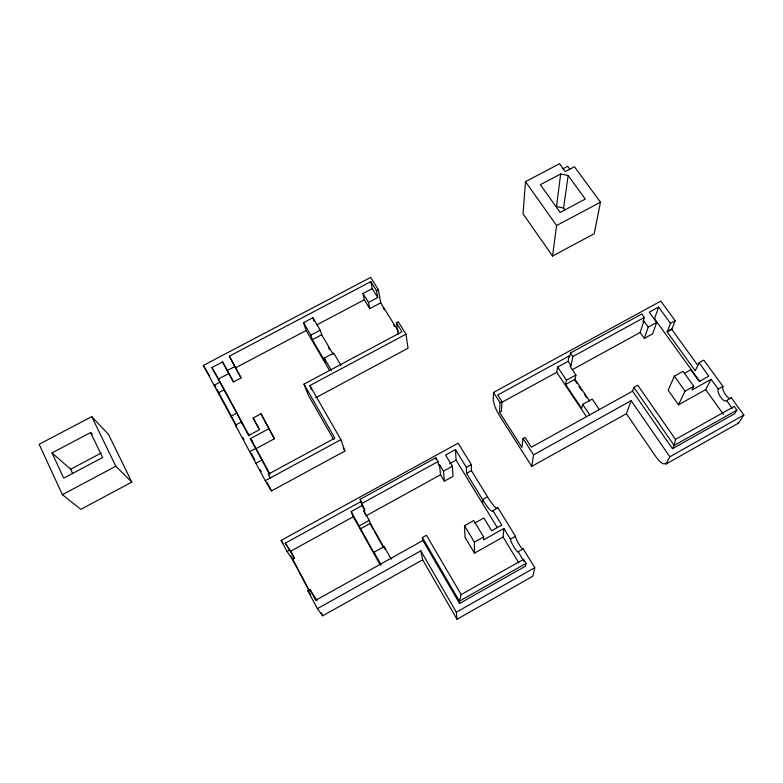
<?xml version="1.0" encoding="UTF-8"?>
<svg xmlns="http://www.w3.org/2000/svg" width="783" height="783" viewBox="0 0 783 783"><rect width="100%" height="100%" fill="white"/><g stroke="black" fill="none" stroke-linecap="round" stroke-linejoin="round"><path stroke-width="1.17" d="M497.332 527.644L482.534 503.42L482.602 499.583L466.551 473.343L466.365 467.363L455.461 449.589L445.556 455.031L452.398 466.267L453.083 476.367L444.382 481.183L440.516 474.762L439.459 464.622L438.47 465.171L438.079 461.549L435.798 457.761L360.121 499.358L361.296 502.627L360.757 501.668L285.257 543.177L294.467 558.22L292.47 559.326L287.028 551.506L281.126 540.397L458.124 443.158L471.337 464.622L471.425 470.642L487.515 496.843A19.751 3.063 60.7 0 0 497.655 508.187L497.792 507.609L492.644 510.986A19.761 2.966 60.7 0 1 482.602 499.583L487.515 496.843M503.86 528.515L503.087 537.05L474.488 553.131L465.004 537.255L464.525 525.696L473.735 520.548L483.64 536.952L483.571 539.908L503.86 528.515L510.467 539.154A7.507 1.135 60.2 0 0 514.069 547.229A7.507 1.135 60.2 0 0 518.16 551.712L524.081 561.48M666.039 464.045L738.594 423.094L743.85 415.039L731.322 397.852A7.223 2.809 58.6 0 1 725.587 394.818A7.223 2.809 58.6 0 1 722.973 386.391L703.829 360.121L699.082 362.754L695.216 370.79L667.145 331.933L671.765 329.398L675.161 320.766L660.832 301.103L493.535 392.449L493.231 400.779L493.799 401.65A13.252 2.672 61.1 0 0 500.19 416.81L531.774 466.365L626.4 413.718L631.147 400.69L669.856 456.763L666.039 464.045L665.403 463.115A13.683 4.189 59 0 1 655.645 456.352L626.4 413.718M632.547 391.148L672.47 448.718L674.143 445.458L675.475 439.41L637.773 385.275L633.887 387.428L632.547 391.148L531.314 447.25L524.982 437.374L523.015 438.46L521.938 447.465L499.515 412.338L500.053 402.619L493.535 392.449M643.91 321.079L640.122 332.491L644.331 338.403L648.226 327.108L643.91 321.079L642.96 321.598L644.34 317.428L641.854 313.973L570.464 352.967L569.691 356.862L569.094 355.991L497.763 394.975L501.991 401.552L501.414 411.3L499.515 412.338M525.481 181.627L523.044 213.828L552.534 256.031L594.209 233.745L600.473 202.2L574.468 166.74L565.277 171.575L559.571 163.735L525.481 181.627L556.596 225.524L552.534 256.031M560.677 173.992L540.358 184.68L560.158 212.408L585.302 199.078L568.145 175.509L560.677 173.992L556.478 206.575L563.564 208.043L564.983 210.02M563.564 208.043L568.145 175.509M531.774 466.365L533.536 454.884L523.015 438.46M586.359 416.546L556.723 372.297L557.653 367.07L568.037 361.394L569.094 355.991M461.158 594.6L523.543 559.316L526.049 563.388L525.54 566.099L459.572 603.487L422.918 540.505L422.36 537.539L426.481 535.249L461.158 594.6L459.386 601.158L459.572 603.487M599.367 409.646L592.212 399.066L582.66 404.341L581.642 408.403L565.61 384.463L566.461 380.205L557.653 367.07M589.756 401.18L574.996 379.305L575.945 374.998L570.034 366.258L570.973 365.739L572.872 356.51L570.464 352.967M497.792 507.609L515.478 536.326A7.497 1.174 60.1 0 0 519.07 544.41A7.497 1.174 60.1 0 0 523.201 548.863L534.779 567.675L532.861 576.19L457.027 619.265L422.654 559.816L420.823 550.85L317.399 608.645L307.846 590.685L309.931 589.521L317.007 600.551M667.145 331.933L670.463 323.35L658.63 307.053L654.529 318.74L699.894 381.634M658.63 307.053L649.273 312.172L656.692 322.469L652.611 333.861L644.331 338.403M711.101 379.315L691.937 389.993L693.767 386.303L683.021 371.328L674.349 376.153L668.153 390.198L678.489 404.821L705.659 389.64L711.101 379.315L718.236 389.043A7.223 2.78 58.7 0 0 720.869 397.461A7.223 2.78 58.7 0 0 726.565 400.514L732.271 408.462M678.489 404.821L685.047 391.157L693.767 386.303M675.475 439.41L734.2 406.426L736.901 410.135L734.699 413.688L672.47 448.718M457.027 619.265L456.332 612.198L534.779 567.675M526.049 563.388L459.386 601.158L422.36 537.539M510.467 539.154L515.478 536.326M669.856 456.763L743.85 415.039M518.16 551.712L523.201 548.863M726.565 400.514L731.322 397.852M474.488 553.131L474.39 542.149L483.64 536.952M736.901 410.135L674.143 445.458L633.887 387.428M474.772 523.083L483.874 518.003L491.626 530.747L501.756 525.07L492.771 510.418M718.236 389.043L722.973 386.391M317.399 608.645L322.674 615.79L422.654 559.816M422.918 540.505L315.676 600.326L309.931 589.521M533.536 454.884L631.147 400.69M684.479 373.364L690.841 369.83L699.248 381.487L708.811 376.163L699.082 362.754M360.757 501.668L362.137 505.515L351.156 511.563L375.047 554.951L374.02 552.23L384.12 546.612L391.265 559.219M359.211 525.892L369.233 520.352L363.831 510.81L364.829 510.262L360.121 499.358M466.365 467.363L471.337 464.622M360.376 528.848L370.3 523.357L369.233 520.352M466.551 473.343L471.425 470.642M362.323 503.224L438.079 461.549M287.028 551.506L289.093 550.371M285.257 543.177L290.728 551.212L353.25 516.76L351.156 511.563M449.648 463.644L456.058 460.11L455.461 449.589M444.382 481.183L443.442 471.209L452.398 466.267M365.71 516.026L440.516 474.762M648.226 327.108L656.692 322.469M572.158 369.742L640.122 332.491M566.461 380.205L575.945 374.998M670.463 323.35L675.161 320.766M565.61 384.463L574.996 379.305M667.331 331.463L671.951 328.929M572.872 356.51L644.34 317.428M500.053 402.619L501.991 401.552M501.531 402.511L556.723 372.297M269.107 428.595L250.325 438.676L256.139 448.581L274.432 438.734L260.984 413.796L253.124 417.995L259.486 429.671L248.612 435.505L241.321 421.998L235.409 425.149L265.231 480.684L271.535 490.921L344.911 451.037L340.899 439.664L309.882 385.549L405.995 334.175L398.293 321.774L396.394 322.782L398.224 334.175M265.231 480.684L340.899 439.664M255.982 463.262L261.943 460.052L250.325 438.676M249.669 451.722L255.64 448.512M315.794 397.695L408.031 348.239L405.995 334.175M231.044 416.174L236.789 413.111L242.192 423.427M333.695 439.664L308.365 395.268L303.99 384.12L401.982 331.786L396.394 322.782M131.808 482.103L80.835 509.361L62.386 494.68L39.15 444.284L91.748 416.634L108.504 434.389L131.808 482.103L115.825 466.237L91.748 416.634M556.596 225.524L600.473 202.2M62.386 494.68L115.825 466.237M333.245 354.376L321.686 334.762L320.237 330.181L312.897 317.722L303.501 322.674L310.802 335.173L312.348 339.714L325.65 362.49L324.221 358.125L333.724 353.074L340.977 365.377M236.065 425.815L203.335 365.465L370.692 277.368L378.326 289.651L380.753 302.835L369.772 308.659L368.48 302.453L377.749 297.55L376.457 290.64L370.848 281.616L229.35 356.167L235.526 367.844L306.202 330.495L303.501 322.674M316.508 325.053L364.33 299.781L362.979 293.488L372.219 288.614L370.848 281.616M228.92 373.501L222.568 361.952L211.919 367.56L218.545 378.982L228.92 373.501L233.51 381.928L241.056 377.925L229.35 356.167M214.023 385.353L219.866 382.261L236.789 413.111M310.802 335.173L320.237 330.181M312.348 339.714L321.686 334.762M92.277 434.271L90.593 432.559L52.001 452.907L70.656 469.223L101.173 453.044M218.467 392.782L224.173 389.758M376.457 290.64L378.326 289.651M222.568 361.952L227.256 370.555L234.998 366.464M562.683 168.952L567.724 166.299L569.848 169.206M242.162 423.427L241.321 421.998M671.765 329.398L697.78 365.279M737.938 422.194L738.594 423.094M307.846 590.685L310.655 594.561M705.659 389.64L723.423 414.266M674.349 376.153L685.047 391.157M281.126 540.397L283.035 543.177M568.037 361.394L570.973 365.739M574.34 379.461L577.032 383.445M579.048 386.43L581.73 390.423M584.421 394.407L586.438 397.392M582.66 404.341L589.785 414.951M236.065 426.197L235.409 425.149M372.219 288.614L377.749 297.55M380.753 302.835L398.371 331.278M383.112 307.973L384.394 310.039M393.34 324.495L394.612 326.56M362.979 293.488L368.48 302.453M364.33 299.781L369.772 308.659M456.058 460.11L482.534 503.42M503.087 537.05L518.904 562.948M439.459 464.622L443.442 471.209M464.525 525.696L474.39 542.149M261.923 460.15L269.235 473.695M203.335 365.465L209.345 375.546M328.341 347.525L329.565 349.609M251.539 440.486L252.713 442.483M324.221 358.125L331.444 370.467M306.202 330.495L329.418 370.261M420.823 550.85L456.332 612.198M343.101 447.866L344.911 451.037M303.99 384.12L334.86 438.147L268.236 474.234L270.243 477.963M362.137 505.515L364.829 510.262M370.3 523.357L384.453 548.345M369.909 523.435L373.501 529.788M374.705 531.902L383.093 546.72M374.02 552.23L381.125 564.876M353.25 516.76L380.372 565.052M235.526 367.844L241.056 377.925M274.432 438.734L260.984 413.796M227.256 370.555L233.51 381.928M253.124 417.995L258.821 428.36M218.545 378.982L249.248 435.828M251.568 440.115L252.723 442.258M256.139 448.581L270.008 474.253M211.919 367.56L219.866 382.261M214.601 384.991L215.746 387.135M216.901 389.268L235.879 424.582M242.779 437.423L243.924 439.566M251.402 453.474L254.857 459.895M260.034 469.526L261.179 471.66M266.934 482.357L271.535 490.921M290.728 551.212L294.467 558.22M290.904 556.057L309.06 590.196M320.971 612.59L322.674 615.79M292.47 559.326L309.373 591.116M90.593 432.559L102.612 457.497L63.717 478.129L52.001 452.907M70.656 469.223L72.721 473.627M309.882 385.549L311.497 389.787M363.831 510.81L364.956 513.942M384.12 546.612L385.05 549.382M312.897 317.722L313.983 321.108M435.798 457.761L436.004 459.592"/></g></svg>
